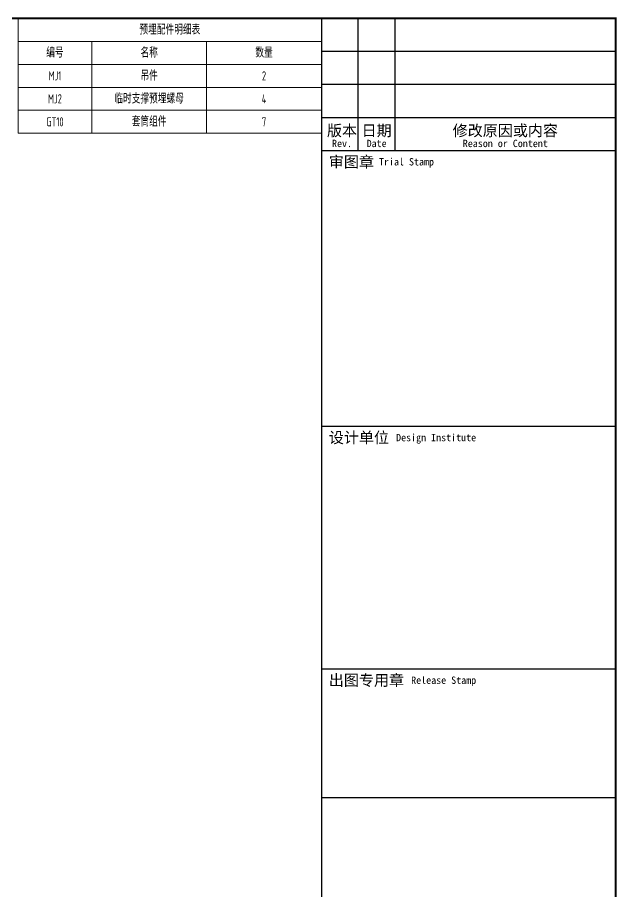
# Model space of a CAD drawing. Extents: x -85320 to 1679916, y -1321939 to 627.
# Drawn here: x 1184471 to 1200765, y -1100689 to -1076917 of the extents above; entities that cross this region are included whole.
import ezdxf
from ezdxf.enums import TextEntityAlignment as Align

# ---------------------------------------------------------------- set-up
doc = ezdxf.new("R2010")
doc.units = 0
doc.header["$LTSCALE"] = 1000
doc.layers.add('BORDER', color=7, linetype='Continuous')
doc.layers.add('拉模', color=7, linetype='Continuous')
doc.layers.add('参数表文字', color=7, linetype='Continuous', lineweight=18)
doc.styles.add('TSSD_Rein', font='Tssdeng.shx', dxfattribs={"width": 0.7, "bigfont": 'hztxt.shx'})
doc.styles.add('设计院一', font='', dxfattribs={"width": 0.8})
doc.styles.get('设计院一').set_extended_font_data('SimSun')

# ---------------------------------------------------------------- blocks, each defined once
blk = doc.blocks.new('图框1')
at = {"color": 7}
for p, q in [((1433679, -783089), (1425679, -783089)), ((1425679, -783089), (1425679, -823089)), ((1426679, -786689), (1426679, -783089)), ((1427679, -786689), (1427679, -783089)), ((1433679, -783089), (1433679, -823089)), ((1433679, -823089), (1433679, -783089)), ((1433679, -783089), (1433679, -823089)), ((1433679, -823089), (1433679, -783089)), ((1433679, -783989), (1425679, -783989)), ((1433679, -784889), (1425679, -784889)), ((1433679, -785789), (1425679, -785789)), ((1433679, -786689), (1425679, -786689)), ((1433679, -794189), (1425679, -794189)), ((1433679, -800789), (1425679, -800789)), ((1433679, -804289), (1425679, -804289))]:
    blk.add_line(p, q, dxfattribs=at)
at = {"layer": 'BORDER', "const_width": 50}
blk.add_lwpolyline([(1377779, -823089), (1377779, -783089), (1433679, -783089), (1433679, -823089)], close=True, dxfattribs=at)
at = {"color": 7, "style": '设计院一'}
for s, height, p in [('版本', 300, (1426237, -786289)), ('日期', 300, (1427179, -786289)), ('修改原因或内容', 300, (1430679, -786289)), ('Rev.', 200, (1426237, -786589)), ('Date', 200, (1427179, -786589)), ('Reason or Content', 200, (1430679, -786589))]:
    blk.add_text(s, height=height, dxfattribs=at).set_placement(p, align=Align.CENTER)
for s, height, p in [('审图章', 300, (1425879, -786989)), ('Trial Stamp', 200, (1427243, -786989)), ('设计单位', 300, (1425879, -794489)), ('Design Institute', 200, (1427708, -794489)), ('出图专用章', 300, (1425879, -801089)), ('Release Stamp', 200, (1428118, -801089))]:
    blk.add_text(s, height=height, dxfattribs=at).set_placement(p, align=Align.MIDDLE_LEFT)

msp = doc.modelspace()

# ---------------------------------------------------------------- linework, layer by layer
at = {"layer": '参数表文字', "lineweight": 18}
for p, q in [((1184489.776, -1076942.171), (1192739.776, -1076942.171)), ((1184489.776, -1076942.171), (1184489.776, -1077567.171)), ((1192739.776, -1076942.171), (1192739.776, -1077567.171)), ((1184489.776, -1077567.171), (1192739.776, -1077567.171)), ((1184489.776, -1077567.171), (1186489.776, -1077567.171)), ((1184489.776, -1077567.171), (1184489.776, -1078192.171)), ((1186489.776, -1077567.171), (1186489.776, -1078192.171)), ((1186489.776, -1077567.171), (1189614.776, -1077567.171)), ((1189614.776, -1077567.171), (1189614.776, -1078192.171)), ((1189614.776, -1077567.171), (1192739.776, -1077567.171)), ((1192739.776, -1077567.171), (1192739.776, -1078192.171)), ((1184489.776, -1078192.171), (1186489.776, -1078192.171)), ((1184489.776, -1078192.171), (1186489.776, -1078192.171)), ((1184489.776, -1078192.171), (1184489.776, -1078817.171)), ((1186489.776, -1078192.171), (1189614.776, -1078192.171)), ((1186489.776, -1078192.171), (1186489.776, -1078817.171)), ((1186489.776, -1078192.171), (1189614.776, -1078192.171)), ((1189614.776, -1078192.171), (1192739.776, -1078192.171)), ((1189614.776, -1078192.171), (1189614.776, -1078817.171)), ((1189614.776, -1078192.171), (1192739.776, -1078192.171)), ((1192739.776, -1078192.171), (1192739.776, -1078817.171)), ((1184489.776, -1078817.171), (1186489.776, -1078817.171)), ((1184489.776, -1078817.171), (1186489.776, -1078817.171)), ((1184489.776, -1078817.171), (1184489.776, -1079442.171)), ((1186489.776, -1078817.171), (1189614.776, -1078817.171)), ((1186489.776, -1078817.171), (1186489.776, -1079442.171)), ((1186489.776, -1078817.171), (1189614.776, -1078817.171)), ((1189614.776, -1078817.171), (1192739.776, -1078817.171)), ((1189614.776, -1078817.171), (1189614.776, -1079442.171)), ((1189614.776, -1078817.171), (1192739.776, -1078817.171)), ((1192739.776, -1078817.171), (1192739.776, -1079442.171)), ((1184489.776, -1079442.171), (1186489.776, -1079442.171)), ((1184489.776, -1079442.171), (1186489.776, -1079442.171)), ((1184489.776, -1079442.171), (1184489.776, -1080067.171)), ((1186489.776, -1079442.171), (1189614.776, -1079442.171)), ((1186489.776, -1079442.171), (1186489.776, -1080067.171)), ((1186489.776, -1079442.171), (1189614.776, -1079442.171)), ((1189614.776, -1079442.171), (1192739.776, -1079442.171)), ((1189614.776, -1079442.171), (1189614.776, -1080067.171)), ((1189614.776, -1079442.171), (1192739.776, -1079442.171)), ((1192739.776, -1079442.171), (1192739.776, -1080067.171)), ((1184489.776, -1080067.171), (1186489.776, -1080067.171)), ((1186489.776, -1080067.171), (1189614.776, -1080067.171)), ((1189614.776, -1080067.171), (1192739.776, -1080067.171))]:
    msp.add_line(p, q, dxfattribs=at)

# ---------------------------------------------------------------- block references
at = {"layer": '拉模', "color": 3}
msp.add_blockref('图框1', (-232939.173, -293853.477), dxfattribs=at)

# ---------------------------------------------------------------- texts
at = {"layer": '参数表文字', "linetype": 'Continuous', "style": 'TSSD_Rein', "width": 0.7}
for s, p in [('预埋配件明细表', (1188614.776, -1077254.671)), ('编号', (1185489.776, -1077879.671)), ('名称', (1188052.276, -1077879.671)), ('数量', (1191177.276, -1077879.671)), ('MJ1', (1185489.776, -1078504.671)), ('吊件', (1188052.276, -1078504.671)), ('2', (1191177.276, -1078504.671)), ('MJ2', (1185489.776, -1079129.671)), ('临时支撑预埋螺母', (1188052.276, -1079129.671)), ('4', (1191177.276, -1079129.671)), ('GT10', (1185489.776, -1079754.671)), ('套筒组件', (1188052.276, -1079754.671)), ('7', (1191177.276, -1079754.671))]:
    msp.add_text(s, height=250, dxfattribs=at).set_placement(p, align=Align.MIDDLE_CENTER)

doc.saveas('drawing.dxf')
